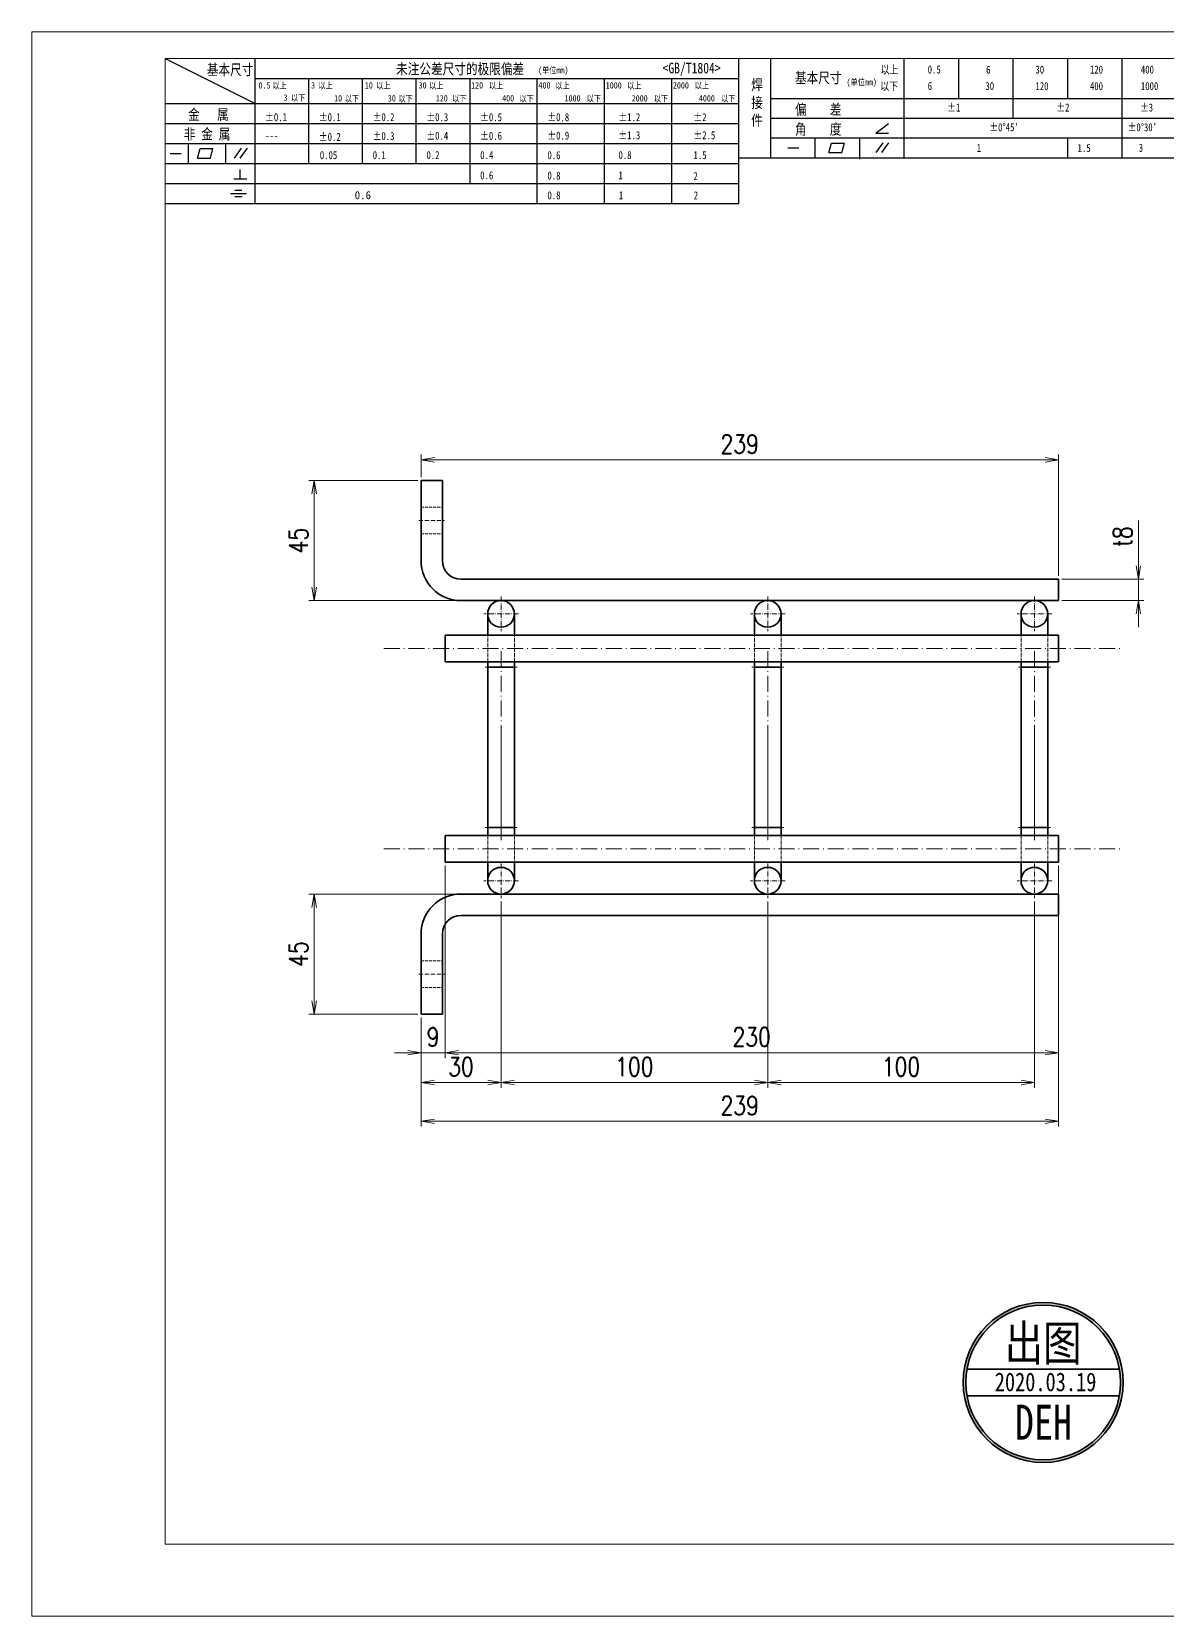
# Model space of a CAD drawing. Header units: millimetres. Extents: x -50143 to 104182, y -50696 to 54072.
# Drawn here: x -43886 to -43461, y 51162 to 51756 of the extents above; entities that cross this region are included whole.
import ezdxf
from ezdxf.enums import TextEntityAlignment as Align

# ---------------------------------------------------------------- set-up
doc = ezdxf.new("R2010")
doc.units = ezdxf.units.MM
doc.header["$LTSCALE"] = 0.5
for name, pattern in [('AM_ISO02W050x2', [3.75, 3, -0.75]), ('AM_ISO08W050x2', [9, 6, -0.75, 1.5, -0.75]), ('DASHDOT', [18.5, 12, -3, 0.5, -3]), ('DASHED', [15, 12, -3])]:
    doc.linetypes.add(name, pattern=pattern)
for name, color, linetype, lineweight in [('DIM', 3, 'Continuous', 13), ('中心线', 2, 'AM_ISO08W050x2', 18), ('印章专用-出图', 1, 'Continuous', 80), ('图框', 7, 'Continuous', 18), ('粗实线', 7, 'Continuous', 35), ('虚线', 1, 'AM_ISO02W050x2', 18)]:
    doc.layers.add(name, color=color, linetype=linetype, lineweight=lineweight)
doc.layers.add('图\\M+19E79\\M+195B6\\M+18E9A', color=7, linetype='Continuous')
doc.layers.add('打印', color=7, linetype='Continuous', lineweight=15, plot=False)
doc.layers.add('打印-禁用', color=7, linetype='Continuous', lineweight=15, plot=False)
doc.styles.add('DIM', font='romans.shx', dxfattribs={"width": 0.8, "bigfont": 'bigfont.shx'})
doc.styles.add('国标', font='simfang.ttf', dxfattribs={"width": 0.8})
doc.dimstyles.new('DEH 1-2$0', dxfattribs={"dimscale": 2, "dimtxt": 3.5, "dimasz": 2.5, "dimexe": 1, "dimexo": 0.625, "dimgap": 1.2, "dimtad": 1, "dimdsep": 46, "dimtxsty": 'DIM', "dimblk": 'OPEN', "dimcen": 0, "dimclrd": 8, "dimclre": 8, "dimclrt": 2, "dimazin": 2, "dimtfac": 0.5, "dimtmove": 0, "dimatfit": 3, "dimldrblk": 'OPEN', "dimfxl": 0, "dimtolj": 2, "dimlwd": 13, "dimlwe": 13, "dimarcsym": 0})

# ---------------------------------------------------------------- blocks, each defined once
blk = doc.blocks.new('GZDEH零件A3图框V01版')
at = {"layer": '图\\M+19E79\\M+195B6\\M+18E9A', "color": 9}
for p, q in [((2882.49, -1554.46), (2899.37, -1562.92)), ((2899.37, -1581.67), (2899.37, -1554.46)), ((2990.09, -1581.67), (2990.09, -1554.46)), ((2996.09, -1573.08), (2996.09, -1554.46)), ((3021.09, -1561.98), (3021.09, -1554.46)), ((3031.31, -1561.98), (3031.31, -1554.46)), ((3041.53, -1561.98), (3041.53, -1554.46)), ((3051.75, -1561.98), (3051.75, -1554.46)), ((3061.98, -1561.98), (3061.98, -1554.46)), ((2899.37, -1558.24), (2990.09, -1558.24)), ((2909.45, -1574.17), (2909.45, -1558.24)), ((2919.53, -1574.17), (2919.53, -1558.24)), ((2929.61, -1574.17), (2929.61, -1558.24)), ((2939.69, -1577.92), (2939.69, -1558.24)), ((2952.29, -1581.67), (2952.29, -1558.24)), ((2964.89, -1581.67), (2964.89, -1558.24)), ((2977.49, -1581.67), (2977.49, -1558.24)), ((2996.09, -1561.98), (3113.09, -1561.98)), ((3021.09, -1573.08), (3021.09, -1561.98)), ((3041.53, -1565.68), (3041.53, -1561.98)), ((3061.98, -1573.08), (3061.98, -1561.98)), ((2882.49, -1562.92), (2990.09, -1562.92)), ((2882.49, -1566.67), (2990.09, -1566.67)), ((2996.09, -1565.68), (3113.09, -1565.68)), ((3015.75, -1568.51), (3018.15, -1566.66)), ((2882.49, -1570.42), (2990.09, -1570.42)), ((2886.92, -1574.12), (2886.92, -1570.42)), ((2893.91, -1574.12), (2893.91, -1570.42)), ((2996.09, -1569.38), (3113.09, -1569.38)), ((3004.42, -1573.08), (3004.42, -1569.38)), ((3006.97, -1572.12), (3007.45, -1570.33)), ((3007.45, -1570.33), (3009.86, -1570.33)), ((3009.39, -1572.12), (3009.86, -1570.33)), ((3012.75, -1573.08), (3012.75, -1569.38)), ((3015.75, -1568.51), (3018.15, -1568.51)), ((3015.81, -1572.12), (3017.15, -1570.26)), ((3016.89, -1572.12), (3018.23, -1570.26)), ((3051.75, -1573.08), (3051.75, -1569.38)), ((2883.43, -1572.27), (2885.49, -1572.27)), ((2888.59, -1573.16), (2889.07, -1571.37)), ((2888.59, -1573.16), (2891, -1573.16)), ((2889.07, -1571.37), (2891.48, -1571.37)), ((2891, -1573.16), (2891.48, -1571.37)), ((2895.52, -1573.16), (2896.85, -1571.3)), ((2896.6, -1573.16), (2897.94, -1571.3)), ((2990.09, -1573.08), (3113.09, -1573.08)), ((2999.26, -1571.23), (3001.32, -1571.23)), ((3006.97, -1572.12), (3009.39, -1572.12)), ((3012.75, -1573.33), (3012.75, -1573.08)), ((2882.49, -1574.17), (2990.09, -1574.17)), ((2895.42, -1577.05), (2897.81, -1577.05)), ((2896.58, -1577.05), (2896.58, -1575.28)), ((2882.49, -1577.92), (2990.09, -1577.92)), ((2894.79, -1579.77), (2897.77, -1579.77)), ((2895.57, -1579.17), (2896.92, -1579.17)), ((2882.49, -1581.67), (2990.09, -1581.67)), ((2895.57, -1580.37), (2896.93, -1580.37))]:
    blk.add_line(p, q, dxfattribs=at)
at = {"layer": '图框', "linetype": 'Continuous'}
for p, q in [((2882.49, -1554.46), (2882.49, -1832.96)), ((3272.49, -1554.46), (2882.49, -1554.46)), ((2882.49, -1832.96), (3272.49, -1832.96))]:
    blk.add_line(p, q, dxfattribs=at)
at = {"layer": '打印-禁用', "linetype": 'Continuous'}
for p, q in [((2857.49, -1549.46), (2857.49, -1846.46)), ((3277.49, -1549.46), (2857.49, -1549.46)), ((2857.49, -1846.46), (3277.49, -1846.46))]:
    blk.add_line(p, q, dxfattribs=at)
at = {"layer": '图\\M+19E79\\M+195B6\\M+18E9A', "color": 9, "style": '国标', "width": 0.8}
for s, height, p in [('基本尺寸', 2, (2890.33, -1557.58)), ('未注公差尺寸的极限偏差', 2, (2925.81, -1557.44)), ('<GB/T1804>', 2, (2975.78, -1557.27)), ('以上', 1.5, (3016.64, -1557.33)), ('0.5', 1.5, (3025.49, -1557.3)), ('6', 1.5, (3036.45, -1557.34)), ('30', 1.5, (3045.69, -1557.31)), ('120', 1.5, (3055.91, -1557.31)), ('400', 1.5, (3065.46, -1557.31)), ('30', 1.2, (2930.04, -1560.11)), ('基本尺寸', 2, (3000.6, -1559.1)), ('以下', 1.5, (3016.58, -1560.43)), ('6', 1.5, (3025.49, -1560.38)), ('30', 1.5, (3036.31, -1560.39)), ('120', 1.5, (3045.69, -1560.41)), ('400', 1.5, (3055.91, -1560.41)), ('1000', 1.5, (3065.46, -1560.41)), ('金   属', 2, (2886.82, -1565.98)), ('±0.1', 1.5, (2901.27, -1566.23)), ('±0.1', 1.5, (2911.35, -1566.23)), ('±0.2', 1.5, (2921.43, -1566.23)), ('±0.3', 1.5, (2931.51, -1566.23)), ('±0.5', 1.5, (2941.59, -1566.23)), ('±0.8', 1.5, (2954.19, -1566.23)), ('±1.2', 1.5, (2967.51, -1566.23)), ('±2', 1.5, (2981.58, -1566.23)), ('偏    差', 2, (3000.6, -1565.04)), ('±1', 1.5, (3029.16, -1564.42)), ('±2', 1.5, (3049.61, -1564.42)), ('±3', 1.5, (3065.3, -1564.42)), ('非 金 属', 2, (2886.02, -1569.65)), ('±0.3', 1.5, (2921.43, -1569.77)), ('±0.4', 1.5, (2931.51, -1569.71)), ('±0.6', 1.5, (2941.59, -1569.71)), ('±0.9', 1.5, (2954.19, -1569.68)), ('±1.3', 1.5, (2967.51, -1569.62)), ('±2.5', 1.5, (2981.58, -1569.61)), ('角    度', 2, (3000.6, -1568.74)), ("±0%%D45'", 1.5, (3037.06, -1568.12)), ("±0%%D30'", 1.5, (3062.98, -1568.12)), ('---', 1.5, (2901.27, -1569.65)), ('±0.2', 1.5, (2911.35, -1569.92)), ('1', 1.5, (3034.69, -1571.98)), ('1.5', 1.5, (3053.59, -1572.01)), ('3', 1.5, (3065.05, -1571.98)), ('0.1', 1.5, (2921.43, -1573.34)), ('0.2', 1.5, (2931.51, -1573.33)), ('0.4', 1.5, (2941.59, -1573.33)), ('0.6', 1.5, (2954.19, -1573.35)), ('0.8', 1.5, (2967.51, -1573.33)), ('1.5', 1.5, (2981.58, -1573.34)), ('0.6', 1.5, (2941.59, -1577.14)), ('0.8', 1.5, (2954.19, -1577.17)), ('1', 1.5, (2967.51, -1577.12)), ('2', 1.5, (2981.58, -1577.26)), ('0.8', 1.5, (2954.19, -1580.87)), ('1', 1.5, (2967.59, -1580.86)), ('2', 1.5, (2981.62, -1580.89))]:
    blk.add_text(s, height=height, dxfattribs=at).set_placement(p)
at = {"layer": '图\\M+19E79\\M+195B6\\M+18E9A', "color": 9, "lineweight": 15, "style": '国标', "width": 0.8}
for s, p in [('(单位mm)', (2952.44, -1557.27)), ('0.5', (2900.03, -1560.11)), ('以上', (2902.64, -1560.16)), ('3', (2909.88, -1560.11)), ('以上', (2911.25, -1560.16)), ('10', (2919.96, -1560.11)), ('以上', (2922.09, -1560.16)), ('以上', (2932.02, -1560.16)), ('120', (2939.88, -1560.11)), ('以上', (2943.21, -1560.16)), ('400', (2952.52, -1560.11)), ('以上', (2955.68, -1560.16)), ('1000', (2965.12, -1560.11)), ('以上', (2969.16, -1560.16)), ('2000', (2977.72, -1560.11)), ('以上', (2981.8, -1560.16)), ('(单位mm)', (3010.27, -1559.51)), ('3', (2904.73, -1562.41)), ('以下', (2906.1, -1562.46)), ('10', (2914.19, -1562.54)), ('以下', (2916.18, -1562.59)), ('30', (2924.27, -1562.54)), ('以下', (2926.26, -1562.59)), ('120', (2933.26, -1562.54)), ('以下', (2936.34, -1562.59)), ('400', (2945.7, -1562.54)), ('以下', (2948.94, -1562.59)), ('1000', (2957.41, -1562.54)), ('以下', (2961.54, -1562.59)), ('2000', (2969.99, -1562.54)), ('以下', (2974.14, -1562.59)), ('4000', (2982.59, -1562.54)), ('以下', (2986.74, -1562.59))]:
    blk.add_text(s, height=1.2, dxfattribs=at).set_placement(p)
at = {"layer": '图\\M+19E79\\M+195B6\\M+18E9A', "color": 9, "lineweight": 13, "style": '国标'}
blk.add_text('0.6', height=1.5, dxfattribs=at).set_placement((2918.05, -1580.85))
at = {"layer": '图\\M+19E79\\M+195B6\\M+18E9A', "color": 9, "insert": (2992.39, -1558.41), "char_height": 2, "width": 3.1877, "attachment_point": 1, "style": '国标'}
blk.add_mtext('焊\\P接\\P件', dxfattribs=at)
at = {"layer": '图\\M+19E79\\M+195B6\\M+18E9A', "color": 9, "insert": (2911.51, -1573.37), "char_height": 1.5, "attachment_point": 7, "style": '国标'}
blk.add_mtext_dynamic_manual_height_columns('0.05', width=5.1982, gutter_width=12.5, heights=[0], dxfattribs=at)
blk = doc.blocks.new('DEH A3')
at = {"layer": '图框'}
blk.add_blockref('GZDEH零件A3图框V01版', (-2857.49, 1846.46), dxfattribs=at)
blk = doc.blocks.new('_Open')
at = {"color": 0, "linetype": 'ByBlock', "lineweight": -2}
for p, q in [((-1, 0.17), (0, 0)), ((-1, -0.17), (0, 0)), ((0, 0), (-1, 0))]:
    blk.add_line(p, q, dxfattribs=at)
blk = doc.blocks.new('*D270')
at = {"layer": 'Defpoints', "color": 0, "transparency": 16777216}
for p in [(-43740.45, 51595.37), (-43740.45, 51587.59), (-43501.45, 51550.59)]:
    blk.add_point(p, dxfattribs=at)
at = {"layer": 'DIM', "color": 8, "lineweight": 13, "transparency": 16777216}
for p, q in [((-43740.45, 51588.84), (-43740.45, 51597.37)), ((-43506.45, 51595.37), (-43735.45, 51595.37)), ((-43501.45, 51551.84), (-43501.45, 51597.37))]:
    blk.add_line(p, q, dxfattribs=at)
at = {"layer": 'DIM', "color": 8, "lineweight": 13, "transparency": 16777216, "xscale": 5, "yscale": 5, "zscale": 5, "rotation": 180}
blk.add_blockref('_Open', (-43740.45, 51595.37), dxfattribs=at)
at = {"layer": 'DIM', "color": 8, "lineweight": 13, "transparency": 16777216, "xscale": 5, "yscale": 5, "zscale": 5}
blk.add_blockref('_Open', (-43501.45, 51595.37), dxfattribs=at)
at = {"layer": 'DIM', "color": 2, "transparency": 16777216, "insert": (-43620.95, 51601.27), "char_height": 7, "attachment_point": 5, "style": 'DIM'}
blk.add_mtext('\\A2;239', dxfattribs=at)
blk = doc.blocks.new('*D271')
at = {"layer": 'Defpoints', "color": 0, "transparency": 16777216}
for p in [(-43740.45, 51587.59), (-43780.53, 51542.59), (-43725.45, 51542.59)]:
    blk.add_point(p, dxfattribs=at)
at = {"layer": 'DIM', "color": 8, "lineweight": 13, "transparency": 16777216}
for p, q in [((-43741.7, 51587.59), (-43782.53, 51587.59)), ((-43780.53, 51582.59), (-43780.53, 51547.59)), ((-43726.7, 51542.59), (-43782.53, 51542.59))]:
    blk.add_line(p, q, dxfattribs=at)
at = {"layer": 'DIM', "color": 8, "lineweight": 13, "transparency": 16777216, "xscale": 5, "yscale": 5, "zscale": 5}
for p, rotation in [((-43780.53, 51587.59), 90), ((-43780.53, 51542.59), 270)]:
    blk.add_blockref('_Open', p, dxfattribs=dict(at, rotation=rotation))
at = {"layer": 'DIM', "color": 2, "transparency": 16777216, "insert": (-43786.43, 51565.09), "char_height": 7, "attachment_point": 5, "rotation": 90, "style": 'DIM'}
blk.add_mtext('\\A2;45', dxfattribs=at)
blk = doc.blocks.new('*D272')
at = {"layer": 'Defpoints', "color": 0, "transparency": 16777216}
for p in [(-43501.45, 51550.59), (-43501.45, 51542.59), (-43471.45, 51542.59)]:
    blk.add_point(p, dxfattribs=at)
at = {"layer": 'DIM', "color": 8, "lineweight": 13, "transparency": 16777216}
for p, q in [((-43471.45, 51555.59), (-43471.45, 51572.59)), ((-43500.2, 51550.59), (-43469.45, 51550.59)), ((-43471.45, 51542.59), (-43471.45, 51550.59)), ((-43500.2, 51542.59), (-43469.45, 51542.59)), ((-43471.45, 51537.59), (-43471.45, 51532.59))]:
    blk.add_line(p, q, dxfattribs=at)
at = {"layer": 'DIM', "color": 8, "lineweight": 13, "transparency": 16777216, "xscale": 5, "yscale": 5, "zscale": 5}
for p, rotation in [((-43471.45, 51550.59), 270), ((-43471.45, 51542.59), 90)]:
    blk.add_blockref('_Open', p, dxfattribs=dict(at, rotation=rotation))
at = {"layer": 'DIM', "color": 2, "transparency": 16777216, "insert": (-43477.35, 51566.59), "char_height": 7, "attachment_point": 5, "rotation": 90, "style": 'DIM'}
blk.add_mtext('\\A2;{\\Fromans,bigfont|c134;t}8', dxfattribs=at)
blk = doc.blocks.new('*D273')
at = {"layer": 'Defpoints', "color": 0, "transparency": 16777216}
for p in [(-43725.45, 51432.59), (-43780.53, 51387.59), (-43740.45, 51387.59)]:
    blk.add_point(p, dxfattribs=at)
at = {"layer": 'DIM', "color": 8, "lineweight": 13, "transparency": 16777216}
for p, q in [((-43726.7, 51432.59), (-43782.53, 51432.59)), ((-43780.53, 51427.59), (-43780.53, 51392.59)), ((-43741.7, 51387.59), (-43782.53, 51387.59))]:
    blk.add_line(p, q, dxfattribs=at)
at = {"layer": 'DIM', "color": 8, "lineweight": 13, "transparency": 16777216, "xscale": 5, "yscale": 5, "zscale": 5}
for p, rotation in [((-43780.53, 51432.59), 90), ((-43780.53, 51387.59), 270)]:
    blk.add_blockref('_Open', p, dxfattribs=dict(at, rotation=rotation))
at = {"layer": 'DIM', "color": 2, "transparency": 16777216, "insert": (-43786.43, 51410.09), "char_height": 7, "attachment_point": 5, "rotation": 90, "style": 'DIM'}
blk.add_mtext('\\A2;45', dxfattribs=at)
blk = doc.blocks.new('*D274')
at = {"layer": 'Defpoints', "color": 0, "transparency": 16777216}
for p in [(-43731.45, 51444.59), (-43740.45, 51387.59), (-43731.45, 51373.12)]:
    blk.add_point(p, dxfattribs=at)
at = {"layer": 'DIM', "color": 8, "lineweight": 13, "transparency": 16777216}
for p, q in [((-43731.45, 51443.34), (-43731.45, 51371.12)), ((-43740.45, 51386.34), (-43740.45, 51371.12)), ((-43745.45, 51373.12), (-43750.45, 51373.12)), ((-43740.45, 51373.12), (-43731.45, 51373.12)), ((-43726.45, 51373.12), (-43721.45, 51373.12))]:
    blk.add_line(p, q, dxfattribs=at)
at = {"layer": 'DIM', "color": 8, "lineweight": 13, "transparency": 16777216, "xscale": 5, "yscale": 5, "zscale": 5}
blk.add_blockref('_Open', (-43740.45, 51373.12), dxfattribs=at)
at = {"layer": 'DIM', "color": 8, "lineweight": 13, "transparency": 16777216, "xscale": 5, "yscale": 5, "zscale": 5, "rotation": 180}
blk.add_blockref('_Open', (-43731.45, 51373.12), dxfattribs=at)
at = {"layer": 'DIM', "color": 2, "transparency": 16777216, "insert": (-43735.95, 51379.02), "char_height": 7, "attachment_point": 5, "style": 'DIM'}
blk.add_mtext('\\A2;9', dxfattribs=at)
blk = doc.blocks.new('*D275')
at = {"layer": 'Defpoints', "color": 0, "transparency": 16777216}
for p in [(-43731.45, 51444.59), (-43501.45, 51444.59), (-43501.45, 51373.12)]:
    blk.add_point(p, dxfattribs=at)
at = {"layer": 'DIM', "color": 8, "lineweight": 13, "transparency": 16777216}
for p, q in [((-43731.45, 51443.34), (-43731.45, 51371.12)), ((-43501.45, 51443.34), (-43501.45, 51371.12)), ((-43726.45, 51373.12), (-43506.45, 51373.12))]:
    blk.add_line(p, q, dxfattribs=at)
at = {"layer": 'DIM', "color": 8, "lineweight": 13, "transparency": 16777216, "xscale": 5, "yscale": 5, "zscale": 5, "rotation": 180}
blk.add_blockref('_Open', (-43731.45, 51373.12), dxfattribs=at)
at = {"layer": 'DIM', "color": 8, "lineweight": 13, "transparency": 16777216, "xscale": 5, "yscale": 5, "zscale": 5}
blk.add_blockref('_Open', (-43501.45, 51373.12), dxfattribs=at)
at = {"layer": 'DIM', "color": 2, "transparency": 16777216, "insert": (-43616.45, 51379.02), "char_height": 7, "attachment_point": 5, "style": 'DIM'}
blk.add_mtext('\\A2;230', dxfattribs=at)
blk = doc.blocks.new('*D276')
at = {"layer": 'Defpoints', "color": 0, "transparency": 16777216}
for p in [(-43710.45, 51431.09), (-43740.45, 51387.59), (-43710.45, 51361.96)]:
    blk.add_point(p, dxfattribs=at)
at = {"layer": 'DIM', "color": 8, "lineweight": 13, "transparency": 16777216}
for p, q in [((-43710.45, 51429.84), (-43710.45, 51359.96)), ((-43740.45, 51386.34), (-43740.45, 51359.96)), ((-43735.45, 51361.96), (-43715.45, 51361.96))]:
    blk.add_line(p, q, dxfattribs=at)
at = {"layer": 'DIM', "color": 8, "lineweight": 13, "transparency": 16777216, "xscale": 5, "yscale": 5, "zscale": 5, "rotation": 180}
blk.add_blockref('_Open', (-43740.45, 51361.96), dxfattribs=at)
at = {"layer": 'DIM', "color": 8, "lineweight": 13, "transparency": 16777216, "xscale": 5, "yscale": 5, "zscale": 5}
blk.add_blockref('_Open', (-43710.45, 51361.96), dxfattribs=at)
at = {"layer": 'DIM', "color": 2, "transparency": 16777216, "insert": (-43725.45, 51367.86), "char_height": 7, "attachment_point": 5, "style": 'DIM'}
blk.add_mtext('\\A2;30', dxfattribs=at)
blk = doc.blocks.new('*D277')
at = {"layer": 'Defpoints', "color": 0, "transparency": 16777216}
for p in [(-43710.45, 51429.84), (-43610.45, 51429.84), (-43610.45, 51361.96)]:
    blk.add_point(p, dxfattribs=at)
at = {"layer": 'DIM', "color": 8, "lineweight": 13, "transparency": 16777216}
for p, q in [((-43710.45, 51428.59), (-43710.45, 51359.96)), ((-43610.45, 51428.59), (-43610.45, 51359.96)), ((-43705.45, 51361.96), (-43615.45, 51361.96))]:
    blk.add_line(p, q, dxfattribs=at)
at = {"layer": 'DIM', "color": 8, "lineweight": 13, "transparency": 16777216, "xscale": 5, "yscale": 5, "zscale": 5, "rotation": 180}
blk.add_blockref('_Open', (-43710.45, 51361.96), dxfattribs=at)
at = {"layer": 'DIM', "color": 8, "lineweight": 13, "transparency": 16777216, "xscale": 5, "yscale": 5, "zscale": 5}
blk.add_blockref('_Open', (-43610.45, 51361.96), dxfattribs=at)
at = {"layer": 'DIM', "color": 2, "transparency": 16777216, "insert": (-43660.45, 51367.86), "char_height": 7, "attachment_point": 5, "style": 'DIM'}
blk.add_mtext('\\A2;100', dxfattribs=at)
blk = doc.blocks.new('*D278')
at = {"layer": 'Defpoints', "color": 0, "transparency": 16777216}
for p in [(-43610.45, 51431.09), (-43510.45, 51431.09), (-43510.45, 51361.96)]:
    blk.add_point(p, dxfattribs=at)
at = {"layer": 'DIM', "color": 8, "lineweight": 13, "transparency": 16777216}
for p, q in [((-43610.45, 51429.84), (-43610.45, 51359.96)), ((-43510.45, 51429.84), (-43510.45, 51359.96)), ((-43605.45, 51361.96), (-43515.45, 51361.96))]:
    blk.add_line(p, q, dxfattribs=at)
at = {"layer": 'DIM', "color": 8, "lineweight": 13, "transparency": 16777216, "xscale": 5, "yscale": 5, "zscale": 5, "rotation": 180}
blk.add_blockref('_Open', (-43610.45, 51361.96), dxfattribs=at)
at = {"layer": 'DIM', "color": 8, "lineweight": 13, "transparency": 16777216, "xscale": 5, "yscale": 5, "zscale": 5}
blk.add_blockref('_Open', (-43510.45, 51361.96), dxfattribs=at)
at = {"layer": 'DIM', "color": 2, "transparency": 16777216, "insert": (-43560.45, 51367.86), "char_height": 7, "attachment_point": 5, "style": 'DIM'}
blk.add_mtext('\\A2;100', dxfattribs=at)
blk = doc.blocks.new('*D279')
at = {"layer": 'Defpoints', "color": 0, "transparency": 16777216}
for p in [(-43501.45, 51424.59), (-43740.45, 51387.59), (-43501.45, 51347.4)]:
    blk.add_point(p, dxfattribs=at)
at = {"layer": 'DIM', "color": 8, "lineweight": 13, "transparency": 16777216}
for p, q in [((-43501.45, 51423.34), (-43501.45, 51345.4)), ((-43740.45, 51386.34), (-43740.45, 51345.4)), ((-43735.45, 51347.4), (-43506.45, 51347.4))]:
    blk.add_line(p, q, dxfattribs=at)
at = {"layer": 'DIM', "color": 8, "lineweight": 13, "transparency": 16777216, "xscale": 5, "yscale": 5, "zscale": 5, "rotation": 180}
blk.add_blockref('_Open', (-43740.45, 51347.4), dxfattribs=at)
at = {"layer": 'DIM', "color": 8, "lineweight": 13, "transparency": 16777216, "xscale": 5, "yscale": 5, "zscale": 5}
blk.add_blockref('_Open', (-43501.45, 51347.4), dxfattribs=at)
at = {"layer": 'DIM', "color": 2, "transparency": 16777216, "insert": (-43620.95, 51353.3), "char_height": 7, "attachment_point": 5, "style": 'DIM'}
blk.add_mtext('\\A2;239', dxfattribs=at)
blk = doc.blocks.new('出图章')
at = {"layer": '印章专用-出图'}
h = blk.add_hatch(color=256, dxfattribs=at)
h.paths.add_polyline_path([(15, 0, 1), (-15, 0, 1)])
h.paths.add_polyline_path([(14.5, 0, 1), (-14.5, 0, 1)], flags=16)
h.paths.add_polyline_path([(-7.31, -12.35), (7.41, -12.35), (7.41, -2.73), (-7.31, -2.73)], flags=8)
at = {"layer": '印章专用-出图', "lineweight": 35}
for p, q in [((-14.28, 2.5), (14.28, 2.5)), ((-14.28, -2.5), (14.28, -2.5))]:
    blk.add_line(p, q, dxfattribs=at)
for radius in [15, 14.5]:
    blk.add_circle((0, 0), radius, dxfattribs=at)
at = {"layer": '印章专用-出图', "color": 4, "style": '国标', "width": 0.8}
blk.add_text('DEH', height=6.562, dxfattribs=at).set_placement((0.05, -10.74), align=Align.CENTER)
at = {"layer": '印章专用-出图', "color": 3, "style": '国标', "width": 0.8}
blk.add_attdef('出图', text='', height=6.6, dxfattribs=at).set_placement((0, 7.35), align=Align.MIDDLE_CENTER)
at = {"layer": '印章专用-出图', "color": 2, "style": '国标', "width": 0.8}
blk.add_attdef('XXXX.XX.XX', text='', height=3.5, dxfattribs=at).set_placement((0.45, 0.1), align=Align.MIDDLE_CENTER)
blk = doc.blocks.new('YZ-CT')
at = {"layer": '印章专用-出图'}
blk.add_blockref('出图章', (0.63, 0), dxfattribs=at).add_auto_attribs({'出图': '出图', 'XXXX.XX.XX': '2020.03.19'})

msp = doc.modelspace()

# ---------------------------------------------------------------- linework, layer by layer
at = {"layer": '中心线', "linetype": 'DASHDOT', "ltscale": 0.24}
for p, q in [((-43741.253, 51572.589), (-43731.653, 51572.589)), ((-43741.253, 51402.589), (-43731.653, 51402.589))]:
    msp.add_line(p, q, dxfattribs=at)
at = {"layer": '中心线', "linetype": 'DASHDOT', "ltscale": 0.325}
for p, q in [((-43710.453, 51544.089), (-43710.453, 51531.089)), ((-43610.453, 51544.089), (-43610.453, 51531.089)), ((-43510.453, 51544.089), (-43510.453, 51531.089)), ((-43703.953, 51537.589), (-43716.953, 51537.589)), ((-43603.953, 51537.589), (-43616.953, 51537.589)), ((-43503.953, 51537.589), (-43516.953, 51537.589)), ((-43710.453, 51444.089), (-43710.453, 51431.089)), ((-43610.453, 51444.089), (-43610.453, 51431.089)), ((-43510.453, 51444.089), (-43510.453, 51431.089)), ((-43703.953, 51437.589), (-43716.953, 51437.589)), ((-43603.953, 51437.589), (-43616.953, 51437.589)), ((-43503.953, 51437.589), (-43516.953, 51437.589))]:
    msp.add_line(p, q, dxfattribs=at)
at = {"layer": '中心线', "linetype": 'DASHDOT'}
for p, q in [((-43754.453, 51524.589), (-43478.453, 51524.589)), ((-43710.453, 51523.589), (-43710.453, 51451.589)), ((-43610.453, 51523.589), (-43610.453, 51451.589)), ((-43510.453, 51523.589), (-43510.453, 51451.589)), ((-43710.453, 51490.589), (-43710.453, 51454.589)), ((-43610.453, 51490.589), (-43610.453, 51454.589)), ((-43510.453, 51490.589), (-43510.453, 51454.589)), ((-43754.453, 51449.589), (-43478.453, 51449.589))]:
    msp.add_line(p, q, dxfattribs=at)
at = {"layer": '中心线', "linetype": 'DASHDOT', "ltscale": 0.300015}
for p, q in [((-43704.453, 51517.589), (-43716.454, 51517.589)), ((-43604.453, 51517.589), (-43616.454, 51517.589)), ((-43504.453, 51517.589), (-43516.454, 51517.589))]:
    msp.add_line(p, q, dxfattribs=at)
at = {"layer": '中心线', "linetype": 'DASHDOT', "ltscale": 0.3}
for p, q in [((-43716.453, 51457.589), (-43704.453, 51457.589)), ((-43616.453, 51457.589), (-43604.453, 51457.589)), ((-43516.453, 51457.589), (-43504.453, 51457.589))]:
    msp.add_line(p, q, dxfattribs=at)
at = {"layer": '打印'}
msp.add_lwpolyline([(-43886.445, 51755.844), (-43046.445, 51755.844), (-43046.445, 51161.844), (-43886.445, 51161.844)], close=True, dxfattribs=at)
at = {"layer": '粗实线', "ltscale": 0.2}
for p, q in [((-43732.453, 51587.589), (-43740.453, 51587.589)), ((-43501.453, 51542.589), (-43501.453, 51550.589)), ((-43715.453, 51529.589), (-43715.453, 51537.589)), ((-43615.453, 51529.589), (-43615.453, 51537.589)), ((-43515.453, 51529.589), (-43515.453, 51537.589)), ((-43501.453, 51424.589), (-43501.453, 51432.589)), ((-43732.453, 51387.589), (-43740.453, 51387.589))]:
    msp.add_line(p, q, dxfattribs=at)
at = {"layer": '粗实线'}
for p, q in [((-43740.453, 51587.589), (-43740.453, 51557.589)), ((-43732.453, 51557.589), (-43732.453, 51587.589)), ((-43725.453, 51550.589), (-43501.453, 51550.589)), ((-43725.453, 51542.589), (-43501.453, 51542.589)), ((-43731.453, 51529.589), (-43501.453, 51529.589)), ((-43731.453, 51519.589), (-43501.453, 51519.589)), ((-43715.453, 51517.589), (-43715.453, 51487.589)), ((-43705.453, 51517.589), (-43705.453, 51487.589)), ((-43615.453, 51517.589), (-43615.453, 51487.589)), ((-43605.453, 51517.589), (-43605.453, 51487.589)), ((-43515.453, 51517.589), (-43515.453, 51487.589)), ((-43505.453, 51517.589), (-43505.453, 51487.589)), ((-43715.453, 51487.589), (-43715.453, 51457.589)), ((-43705.453, 51487.589), (-43705.453, 51457.589)), ((-43615.453, 51487.589), (-43615.453, 51457.589)), ((-43605.453, 51487.589), (-43605.453, 51457.589)), ((-43515.453, 51487.589), (-43515.453, 51457.589)), ((-43505.453, 51487.589), (-43505.453, 51457.589)), ((-43731.453, 51454.589), (-43501.453, 51454.589)), ((-43731.453, 51444.589), (-43501.453, 51444.589)), ((-43501.453, 51432.589), (-43725.453, 51432.589)), ((-43725.453, 51424.589), (-43501.453, 51424.589)), ((-43740.453, 51417.589), (-43740.453, 51387.589)), ((-43732.453, 51387.589), (-43732.453, 51417.589))]:
    msp.add_line(p, q, dxfattribs=at)
at = {"layer": '粗实线', "ltscale": 0.199471}
for p, q in [((-43705.453, 51529.589), (-43705.453, 51537.568)), ((-43605.453, 51529.589), (-43605.453, 51537.568)), ((-43505.453, 51529.589), (-43505.453, 51537.568))]:
    msp.add_line(p, q, dxfattribs=at)
at = {"layer": '粗实线', "ltscale": 0.125}
for p, q in [((-43731.453, 51524.589), (-43731.453, 51529.589)), ((-43501.453, 51524.589), (-43501.453, 51529.589)), ((-43731.453, 51519.589), (-43731.453, 51524.589)), ((-43501.453, 51519.589), (-43501.453, 51524.589)), ((-43715.453, 51517.589), (-43710.453, 51517.589)), ((-43710.453, 51517.589), (-43705.453, 51517.589)), ((-43615.453, 51517.589), (-43610.453, 51517.589)), ((-43610.453, 51517.589), (-43605.453, 51517.589)), ((-43515.453, 51517.589), (-43510.453, 51517.589)), ((-43510.453, 51517.589), (-43505.453, 51517.589)), ((-43731.453, 51449.589), (-43731.453, 51454.589)), ((-43710.453, 51457.589), (-43715.453, 51457.589)), ((-43705.453, 51457.589), (-43710.453, 51457.589)), ((-43610.453, 51457.589), (-43615.453, 51457.589)), ((-43605.453, 51457.589), (-43610.453, 51457.589)), ((-43510.453, 51457.589), (-43515.453, 51457.589)), ((-43505.453, 51457.589), (-43510.453, 51457.589)), ((-43501.453, 51449.589), (-43501.453, 51454.589)), ((-43731.453, 51444.589), (-43731.453, 51449.589)), ((-43501.453, 51444.589), (-43501.453, 51449.589))]:
    msp.add_line(p, q, dxfattribs=at)
at = {"layer": '粗实线', "ltscale": 0.05}
for p, q in [((-43715.453, 51517.589), (-43715.453, 51519.589)), ((-43705.453, 51517.589), (-43705.453, 51519.589)), ((-43615.453, 51517.589), (-43615.453, 51519.589)), ((-43605.453, 51517.589), (-43605.453, 51519.589)), ((-43515.453, 51517.589), (-43515.453, 51519.589)), ((-43505.453, 51517.589), (-43505.453, 51519.589))]:
    msp.add_line(p, q, dxfattribs=at)
at = {"layer": '粗实线', "ltscale": 0.075}
for p, q in [((-43715.453, 51457.589), (-43715.453, 51454.589)), ((-43705.453, 51457.589), (-43705.453, 51454.589)), ((-43615.453, 51457.589), (-43615.453, 51454.589)), ((-43605.453, 51457.589), (-43605.453, 51454.589)), ((-43515.453, 51457.589), (-43515.453, 51454.589)), ((-43505.453, 51457.589), (-43505.453, 51454.589))]:
    msp.add_line(p, q, dxfattribs=at)
at = {"layer": '粗实线', "ltscale": 0.175001}
for p, q in [((-43715.453, 51444.589), (-43715.453, 51437.589)), ((-43615.453, 51444.589), (-43615.453, 51437.589)), ((-43515.453, 51444.589), (-43515.453, 51437.589))]:
    msp.add_line(p, q, dxfattribs=at)
at = {"layer": '粗实线', "ltscale": 0.174467}
for p, q in [((-43705.453, 51444.589), (-43705.453, 51437.611)), ((-43605.453, 51444.589), (-43605.453, 51437.611)), ((-43505.453, 51444.589), (-43505.453, 51437.611))]:
    msp.add_line(p, q, dxfattribs=at)
at = {"layer": '粗实线'}
for centre in [(-43710.453, 51537.589), (-43610.453, 51537.589), (-43510.453, 51537.589), (-43710.453, 51437.589), (-43610.453, 51437.589), (-43510.453, 51437.589)]:
    msp.add_circle(centre, 5, dxfattribs=at)
for centre, radius, start, end in [((-43725.453, 51557.589), 15, 180, 270), ((-43725.453, 51557.589), 7, 180, 270), ((-43725.453, 51417.589), 15, 90, 180), ((-43725.453, 51417.589), 7, 90, 180)]:
    msp.add_arc(centre, radius, start, end, dxfattribs=at)
at = {"layer": '虚线', "linetype": 'DASHED', "ltscale": 0.2}
for p, q in [((-43740.453, 51577.589), (-43732.453, 51577.589)), ((-43740.453, 51567.589), (-43732.453, 51567.589)), ((-43740.453, 51407.589), (-43732.453, 51407.589)), ((-43740.453, 51397.589), (-43732.453, 51397.589))]:
    msp.add_line(p, q, dxfattribs=at)
at = {"layer": '虚线', "linetype": 'DASHED', "ltscale": 0.000529844}
for p, q in [((-43705.453, 51537.568), (-43705.453, 51537.589)), ((-43605.453, 51537.568), (-43605.453, 51537.589)), ((-43505.453, 51537.568), (-43505.453, 51537.589))]:
    msp.add_line(p, q, dxfattribs=at)
at = {"layer": '虚线', "linetype": 'DASHED', "ltscale": 0.25}
for p, q in [((-43715.453, 51519.589), (-43715.453, 51529.589)), ((-43705.453, 51519.589), (-43705.453, 51529.589)), ((-43615.453, 51519.589), (-43615.453, 51529.589)), ((-43605.453, 51519.589), (-43605.453, 51529.589)), ((-43515.453, 51519.589), (-43515.453, 51529.589)), ((-43505.453, 51519.589), (-43505.453, 51529.589))]:
    msp.add_line(p, q, dxfattribs=at)
at = {"layer": '虚线', "linetype": 'DASHED', "ltscale": 0.125}
for p, q in [((-43715.453, 51517.589), (-43710.453, 51517.589)), ((-43710.453, 51517.589), (-43705.453, 51517.589)), ((-43615.453, 51517.589), (-43610.453, 51517.589)), ((-43610.453, 51517.589), (-43605.453, 51517.589)), ((-43515.453, 51517.589), (-43510.453, 51517.589)), ((-43510.453, 51517.589), (-43505.453, 51517.589)), ((-43710.453, 51457.589), (-43715.453, 51457.589)), ((-43705.453, 51457.589), (-43710.453, 51457.589)), ((-43610.453, 51457.589), (-43615.453, 51457.589)), ((-43605.453, 51457.589), (-43610.453, 51457.589)), ((-43510.453, 51457.589), (-43515.453, 51457.589)), ((-43505.453, 51457.589), (-43510.453, 51457.589))]:
    msp.add_line(p, q, dxfattribs=at)
at = {"layer": '虚线', "linetype": 'DASHED', "ltscale": 0.249999}
for p, q in [((-43715.453, 51454.589), (-43715.453, 51444.589)), ((-43705.453, 51454.589), (-43705.453, 51444.589)), ((-43615.453, 51454.589), (-43615.453, 51444.589)), ((-43605.453, 51454.589), (-43605.453, 51444.589)), ((-43515.453, 51454.589), (-43515.453, 51444.589)), ((-43505.453, 51454.589), (-43505.453, 51444.589))]:
    msp.add_line(p, q, dxfattribs=at)
at = {"layer": '虚线', "linetype": 'DASHED', "ltscale": 0.000533708}
for p, q in [((-43705.453, 51437.611), (-43705.453, 51437.589)), ((-43605.453, 51437.611), (-43605.453, 51437.589)), ((-43505.453, 51437.611), (-43505.453, 51437.589))]:
    msp.add_line(p, q, dxfattribs=at)

# ---------------------------------------------------------------- block references
at = {"layer": '印章专用-出图', "xscale": 2, "yscale": 2, "zscale": 2}
msp.add_blockref('YZ-CT', (-43508.409, 51249.523), dxfattribs=at)
at = {"layer": '图框', "xscale": 2, "yscale": 2, "zscale": 2}
msp.add_blockref('DEH A3', (-43886.445, 51161.844), dxfattribs=at)

# ---------------------------------------------------------------- dimensions: what is measured, and where the dimension line sits
at = {"layer": 'DIM'}
for base, p1, p2, picture, middle in [((-43740.453, 51595.367), (-43501.453, 51550.589), (-43740.453, 51587.589), '*D270', (-43620.953, 51601.267)), ((-43731.453, 51373.119), (-43740.453, 51387.589), (-43731.453, 51444.589), '*D274', (-43735.953, 51379.019)), ((-43501.453, 51373.119), (-43731.453, 51444.589), (-43501.453, 51444.589), '*D275', (-43616.453, 51379.019)), ((-43710.453, 51361.963), (-43740.453, 51387.589), (-43710.453, 51431.089), '*D276', (-43725.453, 51367.863)), ((-43610.453, 51361.963), (-43710.453, 51429.839), (-43610.453, 51429.839), '*D277', (-43660.453, 51367.863)), ((-43510.453, 51361.963), (-43610.453, 51431.089), (-43510.453, 51431.089), '*D278', (-43560.453, 51367.863)), ((-43501.453, 51347.398), (-43740.453, 51387.589), (-43501.453, 51424.589), '*D279', (-43620.953, 51353.298))]:
    dim = msp.add_linear_dim(base=base, p1=p1, p2=p2, dimstyle='DEH 1-2$0', dxfattribs=at)
    dim.commit()
    dim.dimension.update_dxf_attribs({"geometry": picture, "text_midpoint": middle})
for base, p1, p2, picture, middle in [((-43780.528, 51542.589), (-43740.453, 51587.589), (-43725.453, 51542.589), '*D271', (-43786.428, 51565.089)), ((-43780.528, 51387.589), (-43725.453, 51432.589), (-43740.453, 51387.589), '*D273', (-43786.428, 51410.089))]:
    dim = msp.add_linear_dim(base=base, p1=p1, p2=p2, angle=90, dimstyle='DEH 1-2$0', dxfattribs=at)
    dim.commit()
    dim.dimension.update_dxf_attribs({"geometry": picture, "text_midpoint": middle})
dim = msp.add_linear_dim(base=(-43471.445, 51542.589), p1=(-43501.453, 51550.589), p2=(-43501.453, 51542.589), angle=90, text='{\\Fromans,bigfont|c134;t}<>', dimstyle='DEH 1-2$0', dxfattribs=at)
dim.commit()
dim.dimension.update_dxf_attribs({"geometry": '*D272', "text_midpoint": (-43471.445, 51566.589), "dimtype": 160})

doc.saveas('drawing.dxf')
